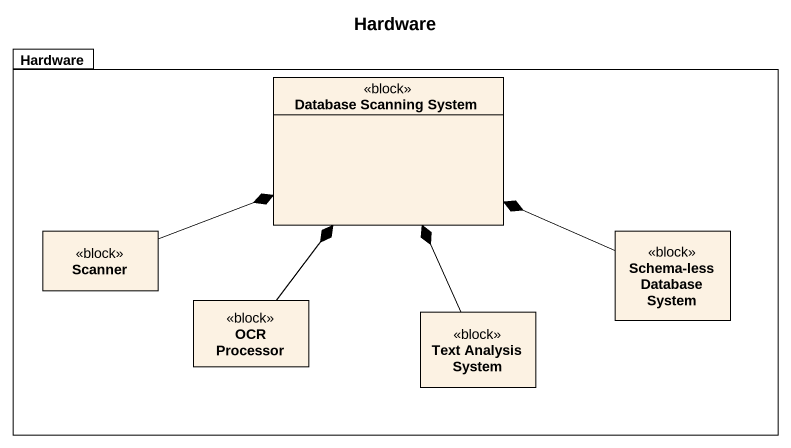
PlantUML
@startuml
title Hardware
hide circle
hide empty members
package Hardware {
  class "Database Scanning System" as Database_Scanning_System <<block>>
  class Scanner <<block>>
  class "Schema-less Database System" as Schema_less_Database_System <<block>>
  class "OCR Processor" as OCR_Processor <<block>>
  class "Text Analysis System" as Text_Analysis_System <<block>>
}
Scanner -right-* Database_Scanning_System
Schema_less_Database_System -left-* Database_Scanning_System
OCR_Processor -up-* Database_Scanning_System
Text_Analysis_System -up-* Database_Scanning_System
@enduml
